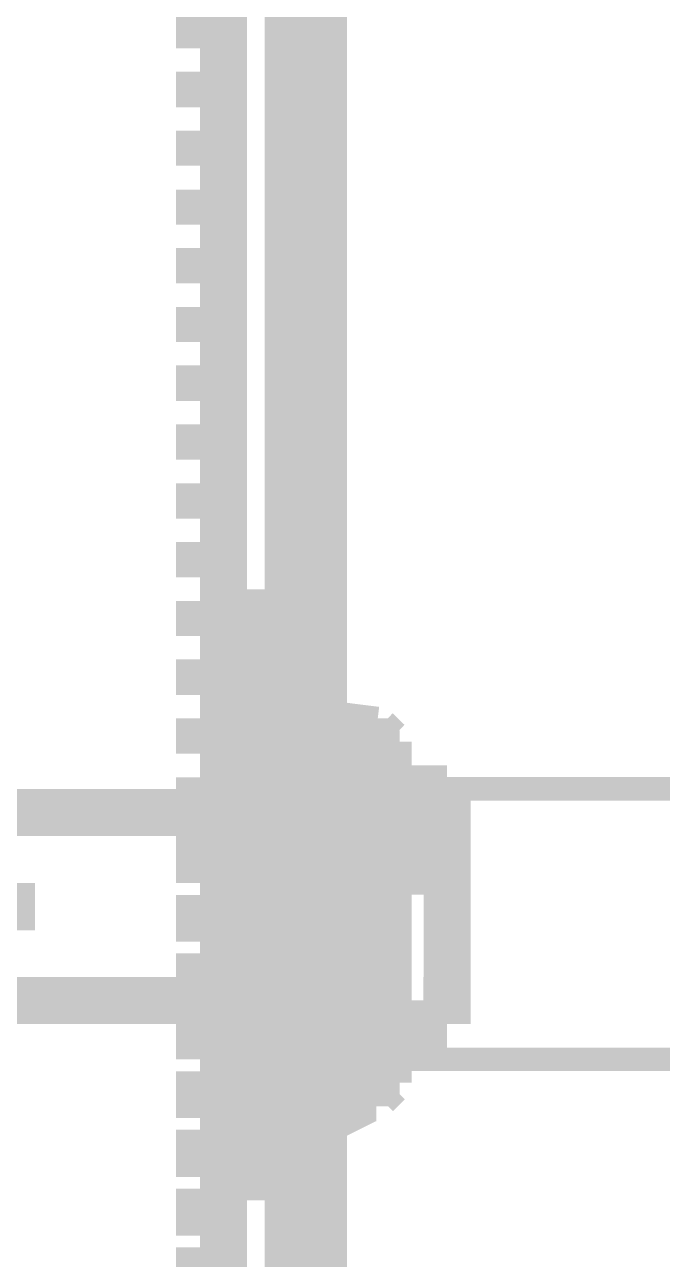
# Model space of a CAD drawing. Extents: x 0.4 to 11.4, y 0.4 to 16.2.
# Drawn here: x 2.1196 to 2.2099, y 8.8261 to 9.0011 of the extents above; entities that cross this region are included whole.
import ezdxf

# ---------------------------------------------------------------- set-up
doc = ezdxf.new("R2010")
doc.units = 0
doc.header["$MEASUREMENT"] = 0

msp = doc.modelspace()

# ---------------------------------------------------------------- linework, layer by layer
at = {"color": 0}
for points, const_width in [([(2.15944, 12.6895), (2.15944, 4.64947)], 0.01167), ([(2.14779, 8.70281), (2.14779, 10.3561)], 0.00667), ([(2.14442, 8.99778), (2.14442, 9.00276)], 0.00667), ([(2.14442, 8.98942), (2.14442, 8.99447)], 0.00667), ([(2.14442, 8.98112), (2.14442, 8.98611)], 0.00667), ([(2.14442, 8.97276), (2.14442, 8.97775)], 0.00667), ([(2.14442, 8.96446), (2.14442, 8.96946)], 0.00667), ([(2.14442, 8.95611), (2.14442, 8.9611)], 0.00667), ([(2.14442, 8.94775), (2.14442, 8.95281)], 0.00667), ([(2.14442, 8.93946), (2.14442, 8.94444)], 0.00667), ([(2.14442, 8.9311), (2.14442, 8.93608)], 0.00667), ([(2.14442, 8.92279), (2.14442, 8.92779)], 0.00667), ([(2.14442, 8.91444), (2.14442, 8.91943)], 0.00667), ([(2.15278, 8.91114), (2.15278, 8.91775), (2.14779, 8.91775), (2.14779, 8.91114)], 0.00667), ([(2.15446, 8.83778), (2.14779, 8.83778), (2.14779, 8.91276), (2.15446, 8.91276)], 0.00667), ([(2.15446, 8.91276), (2.15608, 8.91276)], 0.00667), ([(2.15446, 8.91276), (2.15446, 8.83778)], 0.00667), ([(2.15608, 8.83778), (2.15608, 8.91276)], 0.00667), ([(2.14442, 8.90608), (2.14442, 8.91114)], 0.00667), ([(2.14779, 8.91114), (2.15278, 8.91114)], 0.00667), ([(2.14779, 8.90944), (2.14947, 8.90944)], 0.00667), ([(2.14779, 8.90944), (2.15608, 8.90944)], 0.00667), ([(2.14947, 8.90278), (2.14947, 8.90944)], 0.00667), ([(2.14779, 8.84446), (2.14779, 8.90776)], 0.00667), ([(2.14779, 8.84446), (2.15278, 8.84446), (2.15278, 8.90776), (2.14779, 8.90776)], 0.00667), ([(2.14611, 8.90446), (2.14779, 8.90446), (2.14947, 8.90446)], 0.00667), ([(2.14947, 8.90446), (2.1511, 8.90446)], 0.00667), ([(2.1511, 8.90446), (2.1511, 8.89779)], 0.00667), ([(2.1511, 8.90446), (2.15278, 8.90446)], 0.00667), ([(2.15446, 8.90446), (2.15608, 8.90446)], 0.00667), ([(2.15446, 8.90446), (2.15608, 8.90446), (2.15776, 8.90446)], 0.00667), ([(2.14442, 8.89779), (2.14442, 8.90278)], 0.00667), ([(2.15608, 8.90278), (2.16943, 8.9011)], 0.00667), ([(2.15608, 8.9011), (2.15446, 8.9011)], 0.00667), ([(2.16943, 8.9011), (2.17111, 8.89947)], 0.00667), ([(2.16943, 8.9011), (2.16943, 8.84944)], 0.00667), ([(2.15608, 8.89947), (2.14779, 8.89947)], 0.00667), ([(2.14947, 8.89442), (2.14947, 8.89947)], 0.00667), ([(2.1511, 8.89947), (2.15608, 8.89779), (2.16114, 8.89947)], 0.00667), ([(2.15608, 8.89947), (2.15446, 8.89947)], 0.00667), ([(2.15608, 8.89947), (2.16114, 8.89947)], 0.00667), ([(2.15608, 8.89779), (2.15608, 8.89947)], 0.00667), ([(2.15608, 8.89947), (2.15608, 8.89442)], 0.00667), ([(2.16444, 8.89947), (2.16775, 8.89779)], 0.00667), ([(2.16444, 8.89947), (2.16775, 8.89947)], 0.00667), ([(2.16775, 8.89779), (2.16943, 8.89779), (2.16943, 8.89947)], 0.00667), ([(2.16775, 8.89947), (2.16775, 8.89779)], 0.00667), ([(2.16775, 8.89947), (2.16775, 8.89442)], 0.00667), ([(2.16943, 8.89947), (2.17111, 8.89947)], 0.00667), ([(2.16943, 8.89947), (2.16943, 8.89611)], 0.00667), ([(2.17111, 8.89947), (2.17111, 8.85113)], 0.00667), ([(2.15608, 8.89779), (2.15608, 8.89442)], 0.00667), ([(2.15944, 8.89611), (2.16114, 8.89611), (2.16114, 8.89779), (2.16276, 8.89779), (2.16444, 8.89779), (2.16444, 8.89611), (2.16612, 8.89611), (2.16775, 8.89611)], 0.00667), ([(2.16276, 8.89779), (2.16444, 8.89779), (2.16444, 8.89611), (2.16612, 8.89611), (2.16612, 8.89442)], 0.00667), ([(2.16276, 8.89779), (2.16276, 8.89611)], 0.00667), ([(2.16775, 8.89111), (2.16775, 8.89779)], 0.00667), ([(2.16775, 8.89779), (2.16775, 8.89442)], 0.00667), ([(2.16943, 8.89779), (2.16943, 8.89111)], 0.00667), ([(2.15608, 8.89611), (2.15776, 8.89611)], 0.00667), ([(2.15776, 8.89611), (2.15944, 8.89611)], 0.00667), ([(2.15776, 8.89611), (2.15776, 8.88943)], 0.00667), ([(2.15776, 8.89611), (2.15776, 8.88943)], 0.00667), ([(2.15944, 8.89111), (2.15944, 8.89279), (2.15944, 8.89442), (2.15944, 8.89611)], 0.00667), ([(2.15944, 8.89611), (2.15944, 8.88943)], 0.00667), ([(2.16612, 8.89611), (2.16612, 8.88943)], 0.00667), ([(2.16775, 8.89611), (2.16775, 8.88943)], 0.00667), ([(2.16775, 8.89611), (2.16775, 8.88943)], 0.00667), ([(2.14442, 8.88943), (2.14442, 8.89442)], 0.00667), ([(2.1511, 8.89442), (2.1511, 8.88943)], 0.00667), ([(2.15608, 8.89279), (2.15776, 8.89442)], 0.00667), ([(2.15944, 8.89442), (2.16114, 8.89442)], 0.00667), ([(2.16276, 8.89442), (2.16444, 8.89279), (2.16612, 8.89279), (2.16612, 8.89111)], 0.00667), ([(2.16276, 8.89442), (2.16276, 8.89279)], 0.00667), ([(2.16612, 8.89442), (2.16612, 8.89279), (2.16444, 8.89111), (2.16276, 8.89111)], 0.00667), ([(2.16276, 8.89442), (2.16444, 8.89442), (2.16612, 8.89442)], 0.00667), ([(2.16276, 8.89442), (2.16276, 8.89279)], 0.00667), ([(2.16775, 8.89442), (2.16775, 8.89279)], 0.00667), ([(2.15278, 8.89111), (2.15278, 8.89279), (2.15608, 8.89279)], 0.00667), ([(2.15278, 8.89279), (2.15278, 8.88613)], 0.00667), ([(2.15776, 8.89279), (2.15944, 8.89279), (2.15944, 8.89111), (2.16114, 8.89111), (2.16276, 8.89111), (2.16444, 8.89111), (2.16444, 8.89279)], 0.00667), ([(2.15944, 8.88781), (2.15944, 8.88943), (2.15944, 8.89111), (2.15944, 8.89279)], 0.00667), ([(2.15944, 8.89279), (2.15944, 8.88613)], 0.00667), ([(2.16444, 8.89279), (2.16775, 8.89279)], 0.00667), ([(2.16444, 8.89279), (2.16444, 8.88613)], 0.00667), ([(2.16775, 8.89279), (2.17111, 8.89279)], 0.00667), ([(2.16943, 8.89279), (2.16943, 8.88781)], 0.00667), ([(2.17111, 8.89279), (2.17947, 8.89279)], 0.00667), ([(2.17947, 8.89279), (2.17947, 8.89111)], 0.00667), ([(2.17947, 8.89111), (2.17947, 8.85943), (2.17947, 8.89279)], 0.00667), ([(2.14947, 8.88613), (2.14947, 8.89111)], 0.00667), ([(2.15278, 8.89111), (2.15278, 8.88613)], 0.00667), ([(2.15608, 8.88613), (2.15608, 8.89111)], 0.00667), ([(2.15608, 8.89111), (2.15608, 8.88613)], 0.00667), ([(2.15608, 8.89111), (2.15608, 8.88613)], 0.00667), ([(2.15608, 8.89111), (2.15608, 8.88613)], 0.00667), ([(2.15944, 8.89111), (2.16114, 8.89111)], 0.00667), ([(2.16612, 8.89111), (2.16612, 8.88943), (2.16444, 8.88781), (2.16276, 8.88781)], 0.00667), ([(2.16276, 8.89111), (2.16444, 8.89111), (2.16612, 8.89111)], 0.00667), ([(2.16276, 8.89111), (2.16276, 8.88943), (2.16276, 8.88781)], 0.00667), ([(2.16775, 8.89111), (2.16775, 8.88613)], 0.00667), ([(2.16775, 8.89111), (2.16775, 8.88613)], 0.00667), ([(2.17279, 8.89279), (2.26112, 8.89279)], 0.00333), ([(1.97114, 8.88943), (2.15776, 8.88943)], 0.00667), ([(2.15278, 8.88943), (2.15608, 8.88943)], 0.00667), ([(2.15278, 8.88943), (2.15278, 8.88613)], 0.00667), ([(2.15608, 8.88943), (2.15446, 8.88943)], 0.00667), ([(2.15944, 8.88943), (2.16444, 8.88943)], 0.00667), ([(2.16775, 8.88112), (2.16775, 8.88943)], 0.00667), ([(2.16775, 8.88943), (2.17279, 8.88943)], 0.00667), ([(2.16943, 8.88943), (2.16943, 8.88112)], 0.00667), ([(2.17611, 8.88943), (2.17947, 8.88943), (2.17947, 8.88943)], 0.00667), ([(2.17947, 8.88943), (2.17947, 8.88613)], 0.00667), ([(2.14442, 8.87944), (2.14442, 8.88613)], 0.00667), ([(2.1511, 8.88613), (2.1511, 8.88112)], 0.00667), ([(2.15776, 8.88613), (2.15776, 8.88112)], 0.00667), ([(2.15776, 8.88613), (2.15776, 8.88112)], 0.00667), ([(2.15944, 8.88613), (2.15944, 8.88112)], 0.00667), ([(2.16612, 8.88613), (2.16612, 8.88112)], 0.00667), ([(2.16775, 8.88613), (2.16775, 8.88112)], 0.00667), ([(2.16775, 8.88613), (2.16775, 8.88112)], 0.00667), ([(2.15944, 8.87944), (2.15944, 8.88112), (2.15944, 8.88276), (2.15944, 8.88444)], 0.00667), ([(2.16276, 8.88444), (2.16444, 8.88444), (2.16444, 8.88276), (2.16612, 8.88276), (2.16612, 8.88112)], 0.00667), ([(2.16276, 8.88444), (2.16276, 8.88276), (2.16276, 8.88112), (2.16276, 8.87944), (2.16276, 8.87776)], 0.00667), ([(2.16943, 8.88444), (2.16943, 8.88112)], 0.00667), ([(2.17611, 8.88276), (2.17443, 8.88276), (2.17443, 8.88276), (2.17443, 8.88276), (2.17443, 8.88444)], 0.00667), ([(2.17611, 8.88276), (2.17611, 8.88444)], 0.00667), ([(2.14947, 8.87608), (2.14947, 8.88276)], 0.00667), ([(2.15278, 8.88276), (2.15278, 8.87608)], 0.00667), ([(2.15278, 8.88276), (2.15278, 8.87608)], 0.00667), ([(2.15278, 8.88276), (2.15278, 8.87608)], 0.00667), ([(2.15608, 8.87608), (2.15608, 8.88276)], 0.00667), ([(2.15608, 8.88276), (2.15608, 8.87608)], 0.00667), ([(2.15608, 8.88276), (2.15608, 8.87608)], 0.00667), ([(2.15608, 8.88276), (2.15608, 8.87608)], 0.00667), ([(2.15944, 8.88276), (2.15944, 8.87608)], 0.00667), ([(2.15944, 8.88112), (2.16114, 8.88112)], 0.00667), ([(2.16276, 8.87608), (2.16276, 8.88112), (2.17111, 8.88112)], 0.00667), ([(2.16612, 8.88112), (2.16612, 8.87944), (2.16444, 8.87944), (2.16444, 8.87776), (2.16276, 8.87776)], 0.00667), ([(2.16276, 8.88112), (2.16444, 8.88112), (2.16612, 8.88112)], 0.00667), ([(2.16444, 8.88276), (2.16444, 8.87608)], 0.00667), ([(2.16775, 8.88276), (2.16775, 8.87608)], 0.00667), ([(2.16775, 8.88276), (2.16775, 8.87608)], 0.00667), ([(2.17611, 8.88276), (2.17443, 8.88276), (2.17443, 8.88276)], 0.00667), ([(2.17947, 8.88276), (2.17947, 8.87608)], 0.00667), ([(2.14442, 8.8711), (2.14442, 8.87776)], 0.00667), ([(2.1511, 8.87776), (2.1511, 8.87278)], 0.00667), ([(2.15776, 8.87776), (2.15776, 8.87278)], 0.00667), ([(2.15776, 8.87776), (2.15776, 8.87278)], 0.00667), ([(2.15944, 8.87776), (2.15944, 8.87278)], 0.00667), ([(2.16612, 8.87776), (2.16612, 8.87278)], 0.00667), ([(2.16775, 8.87776), (2.16775, 8.87278)], 0.00667), ([(2.16775, 8.87776), (2.16775, 8.87278)], 0.00667), ([(2.1211, 8.87608), (2.11947, 8.87608), (2.11778, 8.87608), (2.1161, 8.87608), (2.11442, 8.87608)], 0.00667), ([(2.14947, 8.86778), (2.14947, 8.87446)], 0.00667), ([(2.15278, 8.87446), (2.15278, 8.86778)], 0.00667), ([(2.15278, 8.87446), (2.15278, 8.86778)], 0.00667), ([(2.15278, 8.87446), (2.15278, 8.86778)], 0.00667), ([(2.15608, 8.86778), (2.15608, 8.87446)], 0.00667), ([(2.15608, 8.87446), (2.15608, 8.86778)], 0.00667), ([(2.15608, 8.87446), (2.15608, 8.86778)], 0.00667), ([(2.15608, 8.87446), (2.15608, 8.86778)], 0.00667), ([(2.15944, 8.87446), (2.15944, 8.86778)], 0.00667), ([(2.16276, 8.86947), (2.16276, 8.87446)], 0.00667), ([(2.16444, 8.87446), (2.16444, 8.86778)], 0.00667), ([(2.16775, 8.87446), (2.16775, 8.86778)], 0.00667), ([(2.16775, 8.87446), (2.16775, 8.86778)], 0.00667), ([(2.17947, 8.87446), (2.17947, 8.86778)], 0.00667), ([(2.15944, 8.86778), (2.15944, 8.86947), (2.15944, 8.8711), (2.15944, 8.87278)], 0.00667), ([(2.16276, 8.87278), (2.16444, 8.87278), (2.16612, 8.8711), (2.16612, 8.86947)], 0.00667), ([(2.16276, 8.87278), (2.16276, 8.8711)], 0.00667), ([(2.14442, 8.86279), (2.14442, 8.86947)], 0.00667), ([(2.1511, 8.86947), (2.1511, 8.86442)], 0.00667), ([(2.15776, 8.86947), (2.15776, 8.86442)], 0.00667), ([(2.15776, 8.86947), (2.15776, 8.86442)], 0.00667), ([(2.15944, 8.86947), (2.16114, 8.86947)], 0.00667), ([(2.15944, 8.86947), (2.15944, 8.86442)], 0.00667), ([(2.16276, 8.86947), (2.17111, 8.86947)], 0.00667), ([(2.16612, 8.86947), (2.16612, 8.86778), (2.16444, 8.86778), (2.16444, 8.8661), (2.16276, 8.8661)], 0.00667), ([(2.16276, 8.86947), (2.16444, 8.86947), (2.16612, 8.86947)], 0.00667), ([(2.16612, 8.86947), (2.16612, 8.86442)], 0.00667), ([(2.16775, 8.86279), (2.16775, 8.86947)], 0.00667), ([(2.16775, 8.86947), (2.16775, 8.86442)], 0.00667), ([(2.16775, 8.86947), (2.16775, 8.86442)], 0.00667), ([(2.16943, 8.86947), (2.16943, 8.86279)], 0.00667), ([(2.16943, 8.86947), (2.16943, 8.8661)], 0.00667), ([(2.16276, 8.86778), (2.16276, 8.8661)], 0.00667), ([(2.14947, 8.85943), (2.14947, 8.8661)], 0.00667), ([(2.15278, 8.8661), (2.15278, 8.85943)], 0.00667), ([(2.15278, 8.8661), (2.15278, 8.85943)], 0.00667), ([(2.15278, 8.8661), (2.15278, 8.86279)], 0.00667), ([(2.15608, 8.85943), (2.15608, 8.8661)], 0.00667), ([(2.15608, 8.8661), (2.15608, 8.85943)], 0.00667), ([(2.15608, 8.8661), (2.15608, 8.85943)], 0.00667), ([(2.15608, 8.8661), (2.15608, 8.85943)], 0.00667), ([(2.15944, 8.8661), (2.15944, 8.85943)], 0.00667), ([(2.15944, 8.85943), (2.16114, 8.85943), (2.16276, 8.86111), (2.16276, 8.85943), (2.16444, 8.85943), (2.16775, 8.85943)], 0.00667), ([(2.16444, 8.8661), (2.16444, 8.85943)], 0.00667), ([(2.16775, 8.8661), (2.16775, 8.85943)], 0.00667), ([(2.16775, 8.8661), (2.16775, 8.85943)], 0.00667), ([(2.17947, 8.8661), (2.17947, 8.86279)], 0.00667), ([(2.16276, 8.86442), (2.16444, 8.86279), (2.16612, 8.86279), (2.16612, 8.86111)], 0.00667), ([(2.16276, 8.86442), (2.16276, 8.86279)], 0.00667), ([(1.97114, 8.86279), (2.15776, 8.86279)], 0.00667), ([(2.15608, 8.86279), (2.15278, 8.86279)], 0.00667), ([(2.15278, 8.86111), (2.15278, 8.86279)], 0.00667), ([(2.15944, 8.85781), (2.15944, 8.85943), (2.15944, 8.86111), (2.15944, 8.86279)], 0.00667), ([(2.16444, 8.86279), (2.15944, 8.86279)], 0.00667), ([(2.17279, 8.86279), (2.16775, 8.86279)], 0.00667), ([(2.16943, 8.86279), (2.16943, 8.85781)], 0.00667), ([(2.17443, 8.86279), (2.17443, 8.86111), (2.17443, 8.85943), (2.17443, 8.85781)], 0.00667), ([(2.17947, 8.86279), (2.17611, 8.86279)], 0.00667), ([(2.17947, 8.86279), (2.17947, 8.86111)], 0.00667), ([(2.14442, 8.85444), (2.14442, 8.86111)], 0.00667), ([(2.1511, 8.86111), (2.1511, 8.85612)], 0.00667), ([(2.15608, 8.86111), (2.15446, 8.86111)], 0.00667), ([(2.15776, 8.86111), (2.15776, 8.85612)], 0.00667), ([(2.15776, 8.86111), (2.15776, 8.85612)], 0.00667), ([(2.15944, 8.86111), (2.16114, 8.86111)], 0.00667), ([(2.15944, 8.86111), (2.15944, 8.85612)], 0.00667), ([(2.16612, 8.86111), (2.16612, 8.85943), (2.16444, 8.85781), (2.16276, 8.85781)], 0.00667), ([(2.16276, 8.86111), (2.16444, 8.86111), (2.16612, 8.86111)], 0.00667), ([(2.16276, 8.86111), (2.16276, 8.85943), (2.16276, 8.85781)], 0.00667), ([(2.16276, 8.86111), (2.16276, 8.85943), (2.16444, 8.85943), (2.16612, 8.85943), (2.16612, 8.85781)], 0.00667), ([(2.16276, 8.86111), (2.16276, 8.85943), (2.16276, 8.85781), (2.16276, 8.85612), (2.16276, 8.85444), (2.16276, 8.85275)], 0.00667), ([(2.16612, 8.86111), (2.16612, 8.85612)], 0.00667), ([(2.16775, 8.86111), (2.16775, 8.85612)], 0.00667), ([(2.16775, 8.86111), (2.16775, 8.85612)], 0.00667), ([(2.15608, 8.85943), (2.15278, 8.85943)], 0.00667), ([(2.15944, 8.85943), (2.15776, 8.85943)], 0.00667), ([(2.15944, 8.85444), (2.15944, 8.85612), (2.15944, 8.85781), (2.15944, 8.85943)], 0.00667), ([(2.16775, 8.85275), (2.16775, 8.85943)], 0.00667), ([(2.17111, 8.85943), (2.16775, 8.85943)], 0.00667), ([(2.16943, 8.85943), (2.16943, 8.85275)], 0.00667), ([(2.17279, 8.85943), (2.17111, 8.85943)], 0.00667), ([(2.17779, 8.85943), (2.17279, 8.85943)], 0.00667), ([(2.17779, 8.85943), (2.17779, 8.85943), (2.17779, 8.85943), (2.17779, 8.85943), (2.17779, 8.85943), (2.17779, 8.85943), (2.17779, 8.85943), (2.17779, 8.85943), (2.17779, 8.85943), (2.17779, 8.85943), (2.17779, 8.85943), (2.17779, 8.85943), (2.17779, 8.85943), (2.17779, 8.85943), (2.17779, 8.85943), (2.17779, 8.85943), (2.17779, 8.85943), (2.17779, 8.85943), (2.17779, 8.85943), (2.17779, 8.85943), (2.17779, 8.85943), (2.17779, 8.85943), (2.17779, 8.85943), (2.17779, 8.85943), (2.17779, 8.85943), (2.17779, 8.85943), (2.17779, 8.85943), (2.17779, 8.85943), (2.17779, 8.85943), (2.17779, 8.85943), (2.17779, 8.85943), (2.17779, 8.85943), (2.17611, 8.85943), (2.17611, 8.85943), (2.17611, 8.85943), (2.17611, 8.85943), (2.17611, 8.85943), (2.17611, 8.85943), (2.17611, 8.85943), (2.17611, 8.85943), (2.17611, 8.85943), (2.17611, 8.85943), (2.17611, 8.85943), (2.17611, 8.85943), (2.17611, 8.85943), (2.17611, 8.85943), (2.17611, 8.85943), (2.17611, 8.85943), (2.17611, 8.85943), (2.17611, 8.85943), (2.17611, 8.85943), (2.17611, 8.85943), (2.17611, 8.85943), (2.17611, 8.85943), (2.17611, 8.85943), (2.17611, 8.85943), (2.17611, 8.85943), (2.17611, 8.85943), (2.17611, 8.85943), (2.17611, 8.85943), (2.17443, 8.85943), (2.17443, 8.85943), (2.17443, 8.85943), (2.17443, 8.85943), (2.17443, 8.85943), (2.17443, 8.85943), (2.17443, 8.85943), (2.17443, 8.85943), (2.17443, 8.85943), (2.17443, 8.85943), (2.17443, 8.85943), (2.17443, 8.85943), (2.17443, 8.85943), (2.17443, 8.85943), (2.17443, 8.85943), (2.17443, 8.85943), (2.17443, 8.85943), (2.17443, 8.85943), (2.17443, 8.85943), (2.17443, 8.85943), (2.17443, 8.85943), (2.17443, 8.85943), (2.17443, 8.85943), (2.17443, 8.85943), (2.17443, 8.85943), (2.17443, 8.85943), (2.17443, 8.85943), (2.17443, 8.85943), (2.17279, 8.85943), (2.17279, 8.85943), (2.17279, 8.85943), (2.17279, 8.85943), (2.17279, 8.85943), (2.17279, 8.85943), (2.17279, 8.85943), (2.17279, 8.85943), (2.17279, 8.85943), (2.17279, 8.85943), (2.17279, 8.85943), (2.17279, 8.85943), (2.17279, 8.85943), (2.17279, 8.85943), (2.17279, 8.85943), (2.17279, 8.85943), (2.17279, 8.85943), (2.17279, 8.85943), (2.17279, 8.85943), (2.17279, 8.85943), (2.17279, 8.85943), (2.17279, 8.85943), (2.17279, 8.85943), (2.17279, 8.85943), (2.17279, 8.85943), (2.17279, 8.85943), (2.17279, 8.85943), (2.17279, 8.85943), (2.17279, 8.85943), (2.17279, 8.85943), (2.17279, 8.85943), (2.17279, 8.85943), (2.17279, 8.85943), (2.17279, 8.85943), (2.17279, 8.85943), (2.17279, 8.85943), (2.17279, 8.85943), (2.17279, 8.85943), (2.17279, 8.85943), (2.17279, 8.85943), (2.17279, 8.85943), (2.17279, 8.85943), (2.17279, 8.85943)], 0.00667), ([(2.17611, 8.85943), (2.17443, 8.85943)], 0.00667), ([(2.17443, 8.85943), (2.17443, 8.85943), (2.17611, 8.85943)], 0.00667), ([(2.17443, 8.85943), (2.17443, 8.85943), (2.17443, 8.85943), (2.17443, 8.85943), (2.17443, 8.85943), (2.17443, 8.85943), (2.17443, 8.85943), (2.17443, 8.85943), (2.17443, 8.85943), (2.17611, 8.85943), (2.17611, 8.85943), (2.17611, 8.85943), (2.17611, 8.85943), (2.17611, 8.85943), (2.17611, 8.85943), (2.17611, 8.85943), (2.17611, 8.85943), (2.17611, 8.85943), (2.17611, 8.85943), (2.17611, 8.85943), (2.17611, 8.85943), (2.17611, 8.85943), (2.17611, 8.85943), (2.17611, 8.85943), (2.17611, 8.85943), (2.17611, 8.85943), (2.17611, 8.85943), (2.17611, 8.85943), (2.17611, 8.85943), (2.17611, 8.85943), (2.17611, 8.85943), (2.17611, 8.85943), (2.17611, 8.85943), (2.17611, 8.85943), (2.17611, 8.85943), (2.17611, 8.85943), (2.17611, 8.85943), (2.17611, 8.85943), (2.17611, 8.85943), (2.17611, 8.85943), (2.17611, 8.85943), (2.17611, 8.85943), (2.17611, 8.85943), (2.17611, 8.85943), (2.17611, 8.85943), (2.17611, 8.85943), (2.17611, 8.85943), (2.17611, 8.85943), (2.17611, 8.85943), (2.17611, 8.85943), (2.17611, 8.85943), (2.17611, 8.85943), (2.17611, 8.85943), (2.17611, 8.85943), (2.17611, 8.85943), (2.17611, 8.85943), (2.17611, 8.85943), (2.17611, 8.85943), (2.17611, 8.85943), (2.17611, 8.85943), (2.17611, 8.85943), (2.17611, 8.85943), (2.17611, 8.85943), (2.17611, 8.85943), (2.17611, 8.85943), (2.17611, 8.85943), (2.17611, 8.85943), (2.17611, 8.85943), (2.17611, 8.85943), (2.17779, 8.85943), (2.17779, 8.85943), (2.17779, 8.85943), (2.17779, 8.85943), (2.17779, 8.85943), (2.17779, 8.85943), (2.17779, 8.85943), (2.17779, 8.85943), (2.17779, 8.85943), (2.17779, 8.85943), (2.17779, 8.85943), (2.17779, 8.85943), (2.17779, 8.85943), (2.17779, 8.85943), (2.17779, 8.85943), (2.17779, 8.85943), (2.17779, 8.85943), (2.17779, 8.85943), (2.17779, 8.85943), (2.17779, 8.85943), (2.17779, 8.85943), (2.17779, 8.85943), (2.17779, 8.85943), (2.17779, 8.85943), (2.17779, 8.85943), (2.17779, 8.85943), (2.17779, 8.85943), (2.17779, 8.85943), (2.17779, 8.85943), (2.17779, 8.85943), (2.17779, 8.85943), (2.17779, 8.85943), (2.17779, 8.85943), (2.17779, 8.85943), (2.17779, 8.85943), (2.17779, 8.85943), (2.17779, 8.85943), (2.17779, 8.85943), (2.17779, 8.85943), (2.17779, 8.85943), (2.17779, 8.85943), (2.17779, 8.85943), (2.17779, 8.85943), (2.17779, 8.85943), (2.17779, 8.85943), (2.17779, 8.85943), (2.17779, 8.85943), (2.17779, 8.85943), (2.17779, 8.85943), (2.17779, 8.85943), (2.17779, 8.85943), (2.17779, 8.85943), (2.17779, 8.85943), (2.17779, 8.85943), (2.17779, 8.85943), (2.17779, 8.85943), (2.17779, 8.85943), (2.17779, 8.85943), (2.17779, 8.85943), (2.17779, 8.85943), (2.17779, 8.85943), (2.17779, 8.85943)], 0.00667), ([(2.17947, 8.85943), (2.17779, 8.85943)], 0.00667), ([(2.14947, 8.85113), (2.14947, 8.85781)], 0.00667), ([(2.15608, 8.85275), (2.15608, 8.85781)], 0.00667), ([(2.15608, 8.85781), (2.15608, 8.85275)], 0.00667), ([(2.15776, 8.85781), (2.15608, 8.85781)], 0.00667), ([(2.15608, 8.85781), (2.15608, 8.85275)], 0.00667), ([(2.15608, 8.85781), (2.15608, 8.85275)], 0.00667), ([(2.15944, 8.85781), (2.16114, 8.85781)], 0.00667), ([(2.16612, 8.85781), (2.16612, 8.85612), (2.16612, 8.85444), (2.16444, 8.85444), (2.16276, 8.85444)], 0.00667), ([(2.16276, 8.85781), (2.16444, 8.85781), (2.16612, 8.85781)], 0.00667), ([(2.16775, 8.85781), (2.16775, 8.85275)], 0.00667), ([(2.16775, 8.85781), (2.16775, 8.85275)], 0.00667), ([(2.15776, 8.85612), (2.15608, 8.85612)], 0.00667), ([(2.16612, 8.85612), (2.16612, 8.85444), (2.16444, 8.85444), (2.16276, 8.85444), (2.16114, 8.85444), (2.15944, 8.85444), (2.15944, 8.85612), (2.15776, 8.85612)], 0.00667), ([(2.16775, 8.85612), (2.16612, 8.85612)], 0.00667), ([(2.16943, 8.85444), (2.16943, 8.85113)], 0.00667), ([(2.14442, 8.84614), (2.14442, 8.85275)], 0.00667), ([(2.15608, 8.85275), (2.1511, 8.85113)], 0.00667), ([(2.1511, 8.85275), (2.1511, 8.84614)], 0.00667), ([(2.16114, 8.85113), (2.15608, 8.85275)], 0.00667), ([(2.16114, 8.85113), (2.15608, 8.85275)], 0.00667), ([(2.15608, 8.84944), (2.16612, 8.85113), (2.16612, 8.84776), (2.15608, 8.84278)], 0.00667), ([(2.16775, 8.85275), (2.16444, 8.85113)], 0.00667), ([(2.16775, 8.85275), (2.16444, 8.85113)], 0.00667), ([(2.16943, 8.85275), (2.16775, 8.85275)], 0.00667), ([(2.16943, 8.85113), (2.16943, 8.85275)], 0.00667), ([(2.17279, 8.85444), (2.26112, 8.85444)], 0.00333), ([(2.14779, 8.85113), (2.15608, 8.85113)], 0.00667), ([(2.15608, 8.85113), (2.15446, 8.85113)], 0.00667), ([(2.17111, 8.85113), (2.16943, 8.85113)], 0.00667), ([(2.17111, 8.85113), (2.16943, 8.84944)], 0.00667), ([(2.14947, 8.84278), (2.14947, 8.84944)], 0.00667), ([(2.15608, 8.84944), (2.15446, 8.84944)], 0.00667), ([(2.16943, 8.84944), (2.16612, 8.84944)], 0.00667), ([(2.14611, 8.84614), (2.14779, 8.84614), (2.14947, 8.84614)], 0.00667), ([(2.1511, 8.84614), (2.14947, 8.84614)], 0.00667), ([(2.1511, 8.84614), (2.15278, 8.84614)], 0.00667), ([(2.15608, 8.84614), (2.15446, 8.84614)], 0.00667), ([(2.15446, 8.84614), (2.15608, 8.84614), (2.15776, 8.84614)], 0.00667), ([(2.15776, 8.84614), (2.15776, 8.84446), (2.15944, 8.84446)], 0.00667), ([(2.14442, 8.83778), (2.14442, 8.84446)], 0.00667), ([(2.15944, 8.84278), (2.16114, 8.84278), (2.15944, 8.84278), (2.15944, 8.84278), (2.15776, 8.84278), (2.15776, 8.84278), (2.15944, 8.84278), (2.15944, 8.84446)], 0.00667), ([(2.15776, 8.84278), (2.15776, 8.84446)], 0.00667), ([(2.15944, 8.84446), (2.15776, 8.84278)], 0.00667), ([(2.15944, 8.84446), (2.15776, 8.84278)], 0.00667), ([(2.14947, 8.84278), (2.14779, 8.84278)], 0.00667), ([(2.15608, 8.84278), (2.15446, 8.84278)], 0.00667), ([(2.15944, 8.8411), (2.15944, 8.8411), (2.15776, 8.8411), (2.15776, 8.84278)], 0.00667), ([(2.15776, 8.84278), (2.15944, 8.84278), (2.15944, 8.84278), (2.15944, 8.8411), (2.15944, 8.84278)], 0.00667), ([(2.15944, 8.8411), (2.15944, 8.8411), (2.15944, 8.84278)], 0.00667), ([(2.15944, 8.84278), (2.15944, 8.8411)], 0.00667), ([(2.15944, 8.8411), (2.15944, 8.8411), (2.15944, 8.84278), (2.15944, 8.84278)], 0.00667), ([(2.15608, 8.8411), (2.14779, 8.8411)], 0.00667), ([(2.15608, 8.8411), (2.15446, 8.8411)], 0.00667), ([(2.15608, 8.83778), (2.15446, 8.83778)], 0.00667), ([(2.14442, 8.82943), (2.14442, 8.8361)], 0.00667), ([(2.14442, 8.82112), (2.14442, 8.82781)], 0.00667)]:
    msp.add_lwpolyline(points, dxfattribs=dict(at, const_width=const_width))
for points, const_width in [([(2.15608, 8.89779), (2.15608, 8.89779)], 0.00667), ([(2.15608, 8.89442), (2.15608, 8.89779), (2.15608, 8.89442)], 0.00667), ([(2.16775, 8.89611), (2.16775, 8.89611)], 0.00667), ([(2.16276, 8.89111), (2.16276, 8.89111)], 0.00667), ([(2.15278, 8.88943), (2.15278, 8.88943)], 0.00667), ([(2.17443, 8.88613), (2.17443, 8.88613), (2.17443, 8.88613), (2.17443, 8.88613), (2.17443, 8.88613), (2.17443, 8.88613), (2.17443, 8.88613), (2.17443, 8.88613), (2.17443, 8.88613), (2.17443, 8.88613), (2.17443, 8.88613), (2.17443, 8.88613), (2.17443, 8.88613), (2.17443, 8.88613), (2.17443, 8.88613), (2.17443, 8.88613), (2.17443, 8.88613), (2.17443, 8.88613), (2.17443, 8.88613), (2.17443, 8.88613), (2.17443, 8.88613), (2.17443, 8.88613), (2.17443, 8.88613), (2.17443, 8.88613), (2.17443, 8.88613), (2.17443, 8.88613), (2.17443, 8.88613), (2.17443, 8.88613), (2.17443, 8.88613), (2.17443, 8.88613), (2.17443, 8.88613), (2.17443, 8.88613), (2.17443, 8.88613), (2.17443, 8.88613), (2.17443, 8.88613), (2.17443, 8.88613), (2.17443, 8.88613), (2.17443, 8.88613), (2.17443, 8.88613), (2.17443, 8.88613), (2.17443, 8.88613), (2.17443, 8.88613), (2.17443, 8.88613), (2.17443, 8.88613), (2.17443, 8.88613), (2.17443, 8.88613), (2.17279, 8.88613), (2.17279, 8.88613), (2.17279, 8.88613), (2.17279, 8.88613), (2.17279, 8.88613), (2.17279, 8.88613), (2.17279, 8.88613), (2.17279, 8.88613), (2.17279, 8.88613), (2.17279, 8.88613), (2.17279, 8.88613), (2.17279, 8.88613), (2.17279, 8.88613), (2.17279, 8.88613), (2.17279, 8.88613), (2.17279, 8.88613), (2.17279, 8.88613), (2.17279, 8.88613), (2.17279, 8.88613), (2.17279, 8.88613), (2.17279, 8.88613), (2.17279, 8.88613), (2.17279, 8.88613), (2.17279, 8.88444), (2.17279, 8.88444), (2.17279, 8.88444), (2.17279, 8.88444), (2.17279, 8.88444), (2.17279, 8.88444), (2.17279, 8.88444), (2.17279, 8.88444), (2.17279, 8.88444), (2.17279, 8.88444), (2.17279, 8.88444), (2.17279, 8.88444), (2.17279, 8.88444), (2.17279, 8.88444), (2.17279, 8.88444), (2.17279, 8.88444), (2.17279, 8.88444), (2.17279, 8.88444), (2.17279, 8.88444), (2.17279, 8.88444), (2.17279, 8.88444), (2.17279, 8.88444), (2.17279, 8.88444), (2.17279, 8.88444), (2.17279, 8.88444), (2.17279, 8.88444), (2.17279, 8.88444), (2.17279, 8.88444), (2.17279, 8.88444), (2.17279, 8.88444), (2.17279, 8.88444), (2.17279, 8.88444), (2.17279, 8.88444), (2.17279, 8.88444), (2.17279, 8.88444), (2.17279, 8.88444), (2.17279, 8.88444), (2.17279, 8.88444), (2.17279, 8.88444), (2.17279, 8.88444), (2.17279, 8.88444), (2.17279, 8.88444), (2.17279, 8.88444), (2.17279, 8.88444), (2.17279, 8.88444), (2.17279, 8.88444), (2.17279, 8.88444), (2.17279, 8.88444), (2.17279, 8.88444), (2.17279, 8.88444), (2.17279, 8.88444), (2.17279, 8.88444), (2.17279, 8.88444), (2.17279, 8.88444), (2.17279, 8.88444), (2.17279, 8.88444), (2.17279, 8.88444), (2.17279, 8.88444), (2.17279, 8.88444), (2.17279, 8.88444), (2.17279, 8.88444), (2.17279, 8.88444), (2.17279, 8.88444), (2.17279, 8.88444), (2.17279, 8.88276), (2.17279, 8.88276), (2.17279, 8.88276), (2.17279, 8.88276), (2.17279, 8.88276), (2.17279, 8.88276), (2.17279, 8.88276), (2.17279, 8.88276), (2.17279, 8.88276), (2.17279, 8.88276), (2.17279, 8.88276), (2.17279, 8.88276), (2.17279, 8.88276), (2.17279, 8.88276), (2.17279, 8.88276), (2.17279, 8.88276), (2.17279, 8.88276), (2.17279, 8.88276), (2.17279, 8.88276), (2.17279, 8.88276), (2.17279, 8.88276), (2.17279, 8.88276), (2.17279, 8.88276), (2.17279, 8.88276), (2.17279, 8.88276), (2.17279, 8.88276), (2.17279, 8.88276), (2.17279, 8.88276), (2.17279, 8.88276), (2.17279, 8.88276), (2.17279, 8.88276), (2.17279, 8.88276), (2.17279, 8.88276), (2.17279, 8.88276), (2.17279, 8.88112), (2.17279, 8.88112), (2.17279, 8.88112), (2.17279, 8.88112), (2.17279, 8.88112), (2.17279, 8.88112), (2.17443, 8.88112), (2.17443, 8.88112), (2.17443, 8.88112), (2.17443, 8.88112), (2.17443, 8.88112), (2.17443, 8.88112), (2.17443, 8.88112), (2.17443, 8.88112), (2.17443, 8.88112), (2.17443, 8.88112), (2.17443, 8.88112), (2.17443, 8.88112), (2.17443, 8.88112), (2.17443, 8.88112), (2.17443, 8.88112), (2.17443, 8.88112), (2.17443, 8.88112), (2.17443, 8.88112), (2.17443, 8.88112), (2.17443, 8.88112), (2.17443, 8.88112), (2.17443, 8.88112), (2.17443, 8.88112), (2.17443, 8.88112), (2.17443, 8.88112), (2.17443, 8.88112), (2.17443, 8.88112), (2.17443, 8.88112), (2.17611, 8.88112), (2.17611, 8.88112), (2.17611, 8.88112), (2.17611, 8.88112), (2.17611, 8.88112), (2.17611, 8.88112), (2.17611, 8.88112), (2.17611, 8.88112), (2.17611, 8.88112), (2.17611, 8.88112), (2.17611, 8.88112), (2.17611, 8.88112), (2.17611, 8.88112), (2.17611, 8.88112), (2.17611, 8.88112), (2.17611, 8.88112), (2.17611, 8.88112), (2.17611, 8.88112), (2.17611, 8.88112), (2.17611, 8.88112), (2.17611, 8.88112), (2.17611, 8.88112), (2.17611, 8.88112), (2.17611, 8.88276), (2.17611, 8.88276), (2.17611, 8.88276), (2.17611, 8.88276), (2.17611, 8.88276), (2.17779, 8.88276), (2.17779, 8.88276), (2.17779, 8.88276), (2.17779, 8.88276), (2.17779, 8.88276), (2.17779, 8.88276), (2.17779, 8.88276), (2.17779, 8.88276), (2.17779, 8.88276), (2.17779, 8.88276), (2.17779, 8.88276), (2.17779, 8.88276), (2.17779, 8.88276), (2.17779, 8.88276), (2.17779, 8.88276), (2.17779, 8.88276), (2.17779, 8.88276), (2.17779, 8.88276), (2.17779, 8.88276), (2.17779, 8.88276), (2.17779, 8.88276), (2.17779, 8.88276), (2.17779, 8.88276), (2.17779, 8.88276), (2.17779, 8.88276), (2.17779, 8.88276), (2.17779, 8.88276), (2.17779, 8.88276), (2.17779, 8.88276), (2.17779, 8.88444), (2.17779, 8.88444), (2.17779, 8.88444), (2.17779, 8.88444), (2.17779, 8.88444), (2.17779, 8.88444), (2.17779, 8.88444), (2.17779, 8.88444), (2.17779, 8.88444), (2.17779, 8.88444), (2.17779, 8.88444), (2.17779, 8.88444), (2.17779, 8.88444), (2.17779, 8.88444), (2.17779, 8.88444), (2.17779, 8.88444), (2.17779, 8.88444), (2.17779, 8.88444), (2.17779, 8.88444), (2.17779, 8.88444), (2.17779, 8.88444), (2.17779, 8.88444), (2.17779, 8.88444), (2.17779, 8.88444), (2.17779, 8.88444), (2.17779, 8.88444), (2.17779, 8.88444), (2.17779, 8.88444), (2.17779, 8.88444), (2.17779, 8.88444), (2.17779, 8.88444), (2.17779, 8.88444), (2.17779, 8.88444), (2.17779, 8.88444), (2.17779, 8.88444), (2.17779, 8.88444), (2.17779, 8.88444), (2.17779, 8.88444), (2.17779, 8.88444), (2.17779, 8.88444), (2.17779, 8.88444), (2.17779, 8.88444), (2.17779, 8.88444), (2.17779, 8.88444), (2.17779, 8.88444), (2.17779, 8.88444), (2.17779, 8.88444), (2.17779, 8.88444), (2.17779, 8.88444), (2.17779, 8.88444), (2.17779, 8.88444), (2.17779, 8.88444), (2.17779, 8.88444), (2.17779, 8.88444), (2.17779, 8.88444), (2.17779, 8.88444), (2.17779, 8.88444), (2.17779, 8.88444), (2.17779, 8.88444), (2.17779, 8.88444), (2.17779, 8.88444), (2.17779, 8.88444), (2.17779, 8.88444), (2.17779, 8.88444), (2.17611, 8.88613), (2.17611, 8.88613), (2.17611, 8.88613), (2.17611, 8.88613), (2.17611, 8.88613), (2.17611, 8.88613), (2.17611, 8.88613), (2.17611, 8.88613), (2.17611, 8.88613), (2.17611, 8.88613), (2.17611, 8.88613), (2.17611, 8.88613), (2.17611, 8.88613), (2.17611, 8.88613), (2.17611, 8.88613), (2.17611, 8.88613), (2.17611, 8.88613), (2.17611, 8.88613), (2.17611, 8.88613), (2.17611, 8.88613), (2.17611, 8.88613), (2.17611, 8.88613), (2.17611, 8.88613), (2.17611, 8.88613), (2.17611, 8.88613), (2.17611, 8.88613), (2.17611, 8.88613), (2.17611, 8.88613), (2.17611, 8.88613), (2.17611, 8.88613), (2.17611, 8.88613), (2.17611, 8.88613), (2.17611, 8.88613), (2.17611, 8.88613), (2.17611, 8.88613), (2.17611, 8.88613), (2.17611, 8.88613), (2.17611, 8.88613), (2.17611, 8.88613), (2.17611, 8.88613), (2.17611, 8.88613), (2.17611, 8.88613), (2.17611, 8.88613), (2.17611, 8.88613), (2.17611, 8.88613), (2.17611, 8.88613), (2.17611, 8.88613), (2.17611, 8.88613), (2.17611, 8.88613), (2.17611, 8.88613), (2.17611, 8.88613), (2.17611, 8.88613), (2.17611, 8.88613), (2.17611, 8.88613), (2.17611, 8.88613), (2.17611, 8.88613), (2.17611, 8.88613), (2.17611, 8.88613), (2.17611, 8.88613), (2.17611, 8.88613), (2.17443, 8.88613), (2.17443, 8.88613), (2.17443, 8.88613), (2.17443, 8.88613), (2.17443, 8.88613), (2.17443, 8.88613), (2.17443, 8.88613), (2.17443, 8.88613), (2.17443, 8.88613)], 0.00667), ([(2.17779, 8.88444), (2.17779, 8.88444), (2.17779, 8.88444), (2.17779, 8.88444), (2.17779, 8.88276), (2.17779, 8.88276), (2.17779, 8.88276), (2.17611, 8.88276), (2.17611, 8.88276), (2.17611, 8.88112), (2.17611, 8.88112), (2.17443, 8.88112), (2.17443, 8.88112), (2.17443, 8.88112), (2.17279, 8.88276), (2.17279, 8.88276), (2.17279, 8.88276), (2.17279, 8.88276), (2.17279, 8.88276), (2.17279, 8.88444), (2.17279, 8.88444), (2.17279, 8.88444), (2.17279, 8.88444), (2.17279, 8.88613), (2.17279, 8.88613), (2.17443, 8.88613), (2.17443, 8.88613), (2.17443, 8.88613), (2.17611, 8.88613), (2.17611, 8.88613), (2.17611, 8.88613), (2.17611, 8.88613), (2.17779, 8.88444)], 0.00667), ([(2.17279, 8.88444), (2.17279, 8.88444)], 0.00667), ([(2.17443, 8.88444), (2.17443, 8.88444), (2.17443, 8.88444), (2.17443, 8.88444), (2.17611, 8.88444), (2.17443, 8.88444)], 0.00667), ([(2.17779, 8.88444), (2.17779, 8.88444)], 0.00667), ([(2.16276, 8.86947), (2.16276, 8.86947)], 0.00667), ([(2.15278, 8.85943), (2.15278, 8.85943)], 0.00667), ([(2.17279, 8.85943), (2.17279, 8.85943)], 0.00667), ([(2.17443, 8.85943), (2.17443, 8.85943), (2.17443, 8.85943)], 0.00667), ([(2.17611, 8.85943), (2.17611, 8.85943)], 0.00667), ([(2.17779, 8.85943), (2.17779, 8.85943)], 0.00667), ([(2.17947, 8.85943), (2.17947, 8.85943)], 0.00667), ([(2.16775, 8.85781), (2.16775, 8.85781)], 0.00667), ([(2.16775, 8.85612), (2.16775, 8.85612)], 0.00667), ([(2.15608, 8.85275), (2.15608, 8.85275)], 0.00667), ([(2.15608, 8.85275), (2.15608, 8.85275)], 0.00667), ([(2.16775, 8.85275), (2.16775, 8.85275)], 0.00667), ([(2.15944, 8.84446), (2.15944, 8.84446)], 0.00667), ([(2.15944, 8.84446), (2.15944, 8.84446)], 0.00667), ([(2.15944, 8.8411), (2.15944, 8.8411)], 0.01), ([(2.15944, 8.8411), (2.15944, 8.84278), (2.15944, 8.8411), (2.15944, 8.8411)], 0.00667), ([(2.15944, 8.8411), (2.15944, 8.8411)], 0.00667)]:
    msp.add_lwpolyline(points, close=True, dxfattribs=dict(at, const_width=const_width))

doc.saveas('drawing.dxf')
